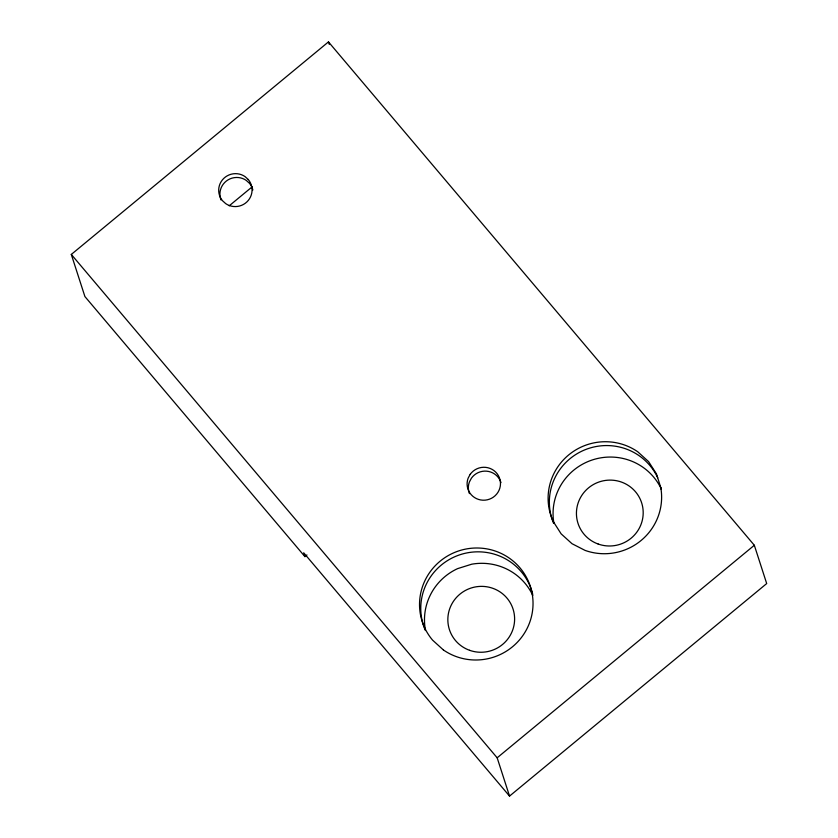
<?xml version="1.0" encoding="UTF-8"?>
<svg xmlns="http://www.w3.org/2000/svg" width="838" height="838" viewBox="0 0 838 838"><rect width="100%" height="100%" fill="white"/><g stroke="black" fill="none" stroke-linecap="round" stroke-linejoin="round"><path stroke-width="1.26" d="M304.938 556.631L84.91 296.558L71.303 254.438L328.465 41.9L754.326 545.266L766.697 583.562L509.535 796.1L303.702 552.808L304.938 556.631L306.949 554.966M229.203 205.823L252.395 186.654M509.535 796.1L497.164 757.803L754.326 545.266M71.303 254.438L497.164 757.803M328.465 41.9L329.271 44.383M661.297 489.214L656.458 473.899L648.581 461.602L637.728 451.755A56.848 55.916 -17.9 0 0 568.667 454.94A56.848 55.916 -17.9 0 0 553.269 521.561L561.146 533.858L572.008 543.705L585.102 550.409A56.848 55.916 -17.9 0 0 660.826 487.831M553.855 522.943A56.848 55.916 -17.9 0 1 593.095 459.695A56.848 55.916 -17.9 0 1 661.412 489.224M553.53 523.163A56.848 55.916 -17.9 0 1 583.573 450.373A56.848 55.916 -17.9 0 1 657.694 477.733M425.275 629.212A56.848 55.916 -17.9 0 1 457.579 568.635L471.742 564.194A56.848 55.916 -17.9 0 1 532.821 595.493M425.421 630.553A56.848 55.916 -17.9 0 1 459.633 554.85A56.848 55.916 -17.9 0 1 532.738 594.362M469.437 493.603A16.718 16.446 -17.9 0 1 469.374 481.997L471.417 478.173A16.718 16.446 -17.9 0 1 500.977 482.573M221.012 199.968A16.718 16.446 -17.9 0 1 246.278 180.421L249.473 183.323A16.718 16.446 -17.9 0 1 252.856 189.985M470.181 474.339L468.138 478.163A16.718 16.446 -17.9 0 0 485.139 500.15A16.718 16.446 -17.9 0 0 498.306 475.471A16.718 16.446 -17.9 0 0 470.181 474.339M248.237 179.489L245.042 176.598A16.718 16.446 -17.9 0 0 222.52 200.743L225.715 203.634A16.718 16.446 -17.9 0 0 248.237 179.489M443.417 649.974L432.565 640.127A56.848 55.916 -17.9 0 1 461.948 549.948A56.848 55.916 -17.9 0 1 532.109 613.552A56.848 55.916 -17.9 0 1 443.417 649.974M598.185 544.04A33.436 32.892 -17.9 0 0 642.725 507.231A33.436 32.892 -17.9 0 0 588.517 487.884A33.436 32.892 -17.9 0 0 598.185 544.04M469.605 650.309A33.436 32.892 -17.9 0 0 514.144 613.489A33.436 32.892 -17.9 0 0 459.936 594.142A33.436 32.892 -17.9 0 0 469.605 650.309"/></g></svg>
